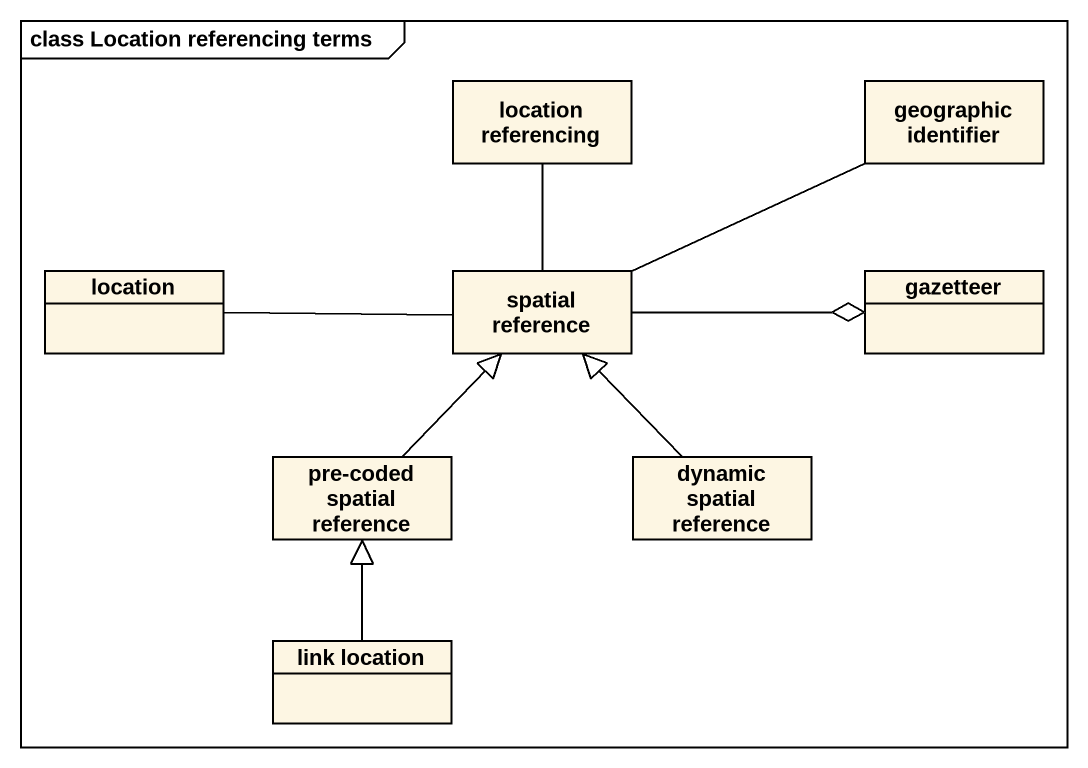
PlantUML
@startuml
mainframe class Location referencing terms
hide circle
hide empty members
class "location referencing" as location_referencing
class "geographic identifier" as geographic_identifier
class location
class "spatial reference" as spatial_reference
class gazetteer
class "pre-coded spatial reference" as pre_coded_spatial_reference
class "dynamic spatial reference" as dynamic_spatial_reference
class "link location" as link_location
location_referencing -- spatial_reference
spatial_reference -right- geographic_identifier
spatial_reference -left- location
spatial_reference -right-o gazetteer
pre_coded_spatial_reference -up-|> spatial_reference
dynamic_spatial_reference -up-|> spatial_reference
link_location -up-|> pre_coded_spatial_reference
@enduml
